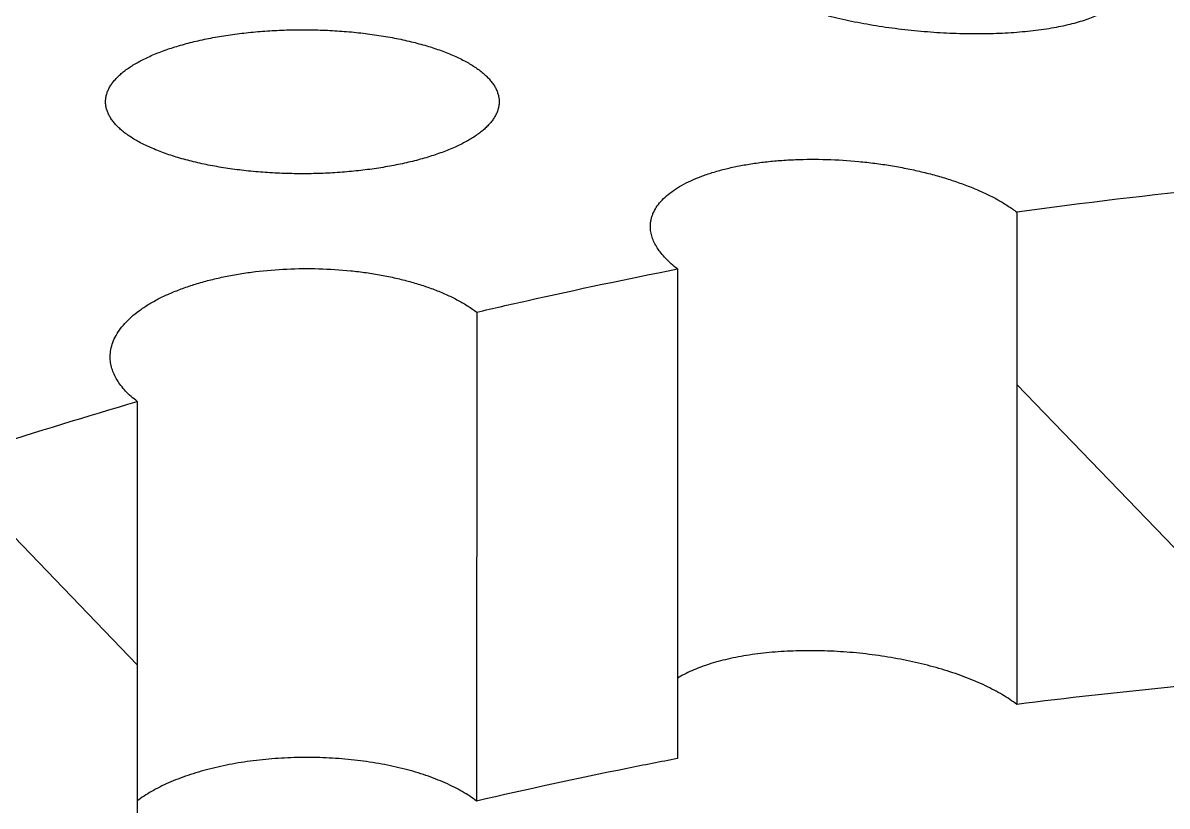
# Model space of a CAD drawing. Header units: millimetres. Extents: x 3 to 384, y 29 to 155.
# Drawn here: x 326.02 to 331.26, y 149.71 to 153.29 of the extents above; entities that cross this region are included whole.
import ezdxf

# ---------------------------------------------------------------- set-up
doc = ezdxf.new("R2010")
doc.units = ezdxf.units.MM

msp = doc.modelspace()

# ---------------------------------------------------------------- hatches: boundary and pattern name
at = {"linetype": 'Continuous'}
h = msp.add_hatch(dxfattribs=at)
h.set_pattern_fill('ANSI31', color=2, scale=25.4, angle=269, style=0, pattern_type=2)
h.set_pattern_definition([(314, (327.3098448189949, 89.65618529915673), (2.72128592394, 2.62791526994), [])])
edge = h.paths.add_edge_path()
edge.add_spline(control_points=[(286.3512302746149, 78.87529290365677), (286.3556702784349, 98.09171479839677), (295.6499220353349, 125.2939266702168), (309.2125119992549, 140.9210904526568), (314.1960029009349, 144.8978242009767)], knot_values=[0, 0, 0, 0, 0.6498342982, 1, 1, 1, 1], degree=3, periodic=0)
edge.add_line((314.1960029009349, 144.8978242009767), (314.1954164352549, 142.3595871006767))
edge.add_arc((344.2165874748349, 106.9301189401967), 46.43832388212, 130.2762844048, 131.7229171873)
edge.add_line((313.3105389111349, 141.5903856291768), (313.310181177535, 140.0421026983167))
edge.add_line((313.3101811775349, 140.0421026983167), (312.0167512447149, 139.7016534655768))
edge.add_line((312.0169112342349, 140.3940875112368), (312.0167512447149, 139.7016534655768))
edge.add_spline(control_points=[(312.0169112342349, 140.3940875112368), (308.4889074901549, 137.0127069613367), (300.9909120238949, 127.6552748761368), (293.1841643404949, 110.5522005479368), (290.2729416920349, 97.82591860659676), (289.604678073015, 93.52294207413675)], knot_values=[0, 0, 0, 0, 0.3587444354, 0.7903136537000001, 1, 1, 1, 1], degree=3, periodic=0)
edge.add_line((289.3692334511949, 79.66967444671673), (289.6046780730149, 93.52294207413672))
edge.add_line((288.4207181676349, 79.42001167705678), (289.3692334511949, 79.66967444671677))
edge.add_line((288.3609077665549, 81.19173414071673), (288.4207181676348, 79.42001167705675))
edge.add_line((288.3609077665549, 81.19173414071673), (287.3603820053548, 80.92838146955674))
edge.add_line((287.3603820053549, 80.92838146955677), (287.2997455581749, 79.12495567331678))
edge.add_line((286.3512302746149, 78.87529290365677), (287.2997455581749, 79.12495567331678))
edge = h.paths.add_edge_path()
edge.add_arc((340.9191449003149, 111.5684127852568), 42.71783938762, 124.5927343439, 126.102741237)
edge.add_line((316.6665461538949, 146.7340957151167), (316.6659847630949, 144.3043904856367))
edge.add_arc((340.9528330981149, 110.9616213191368), 41.25034857863999, 126.0695669992, 127.6638482441)
edge.add_line((315.7482982164549, 146.0827906473967), (315.7477282074349, 143.6157779487167))
edge = h.paths.add_edge_path()
edge.add_arc((338.7130581593349, 114.9237867704567), 38.70143922638, 120.3859161345, 121.9748942945)
edge.add_line((319.1370290412149, 148.3091201088768), (319.1364868553549, 145.9625255818567))
edge.add_arc((338.3975256992149, 114.6468764454368), 36.76489491558, 121.5940573355, 123.2897545789)
edge.add_line((318.2188032043149, 147.7534518907767), (318.2182545465349, 145.3788551312167))
edge = h.paths.add_edge_path()
edge.add_arc((337.0063034422948, 117.9959704762167), 35.18625483944, 115.9532860837, 117.6283033376)
edge.add_line((321.6074540724149, 149.6337322119967), (321.6069255263549, 147.3461696878167))
edge.add_arc((336.5084199524148, 117.8947804347567), 33.00664879988, 116.8380031372, 118.6389357178)
edge.add_line((320.6892495003949, 149.1700988568167), (320.6887165093349, 146.8633124645567))
edge = h.paths.add_edge_path()
edge.add_arc((335.7480931545549, 120.7497167619567), 32.15797176469999, 111.2786740981, 113.0451709999)
edge.add_line((324.0778229619949, 150.7153627868568), (324.0773028487349, 148.4643015688968))
edge.add_arc((335.1872892444149, 120.6830719650968), 29.92036958256, 111.7969548541, 113.7036531191)
edge.add_line((323.1596391011349, 150.3413705274767), (323.1591164351749, 148.0792683232167))
edge = h.paths.add_edge_path()
edge.add_arc((334.8829088168549, 123.1507716296368), 29.60513194786, 106.351620368, 108.2126702613)
edge.add_line((326.5481367335749, 151.5584362975567), (326.5476202423549, 149.3230517640168))
edge.add_arc((334.3361054502149, 122.9911583979367), 27.45959049346, 106.4772389859, 108.4859047786)
edge.add_line((325.6299732790749, 151.2727740748767), (325.6294559775949, 149.0338803179767))
edge = h.paths.add_edge_path()
edge.add_arc((334.3645722258949, 125.1027877306767), 27.5848922012, 101.1751064326, 103.1259498069)
edge.add_line((329.0183957783149, 152.1646552756167), (329.0178784742949, 149.9257615212567))
edge.add_arc((333.8221363638549, 124.9408547271368), 25.44261113398, 100.8843508391, 102.9978228718)
edge.add_line((328.1002526514349, 151.9669753788767), (328.0997361602149, 149.7315908453367))
edge = h.paths.add_edge_path()
edge.add_arc((334.1140277104749, 126.5810267503168), 26.0851043067, 95.7765175758, 97.80752802010001)
edge.add_line((331.4886000149349, 152.5336720102767), (331.4880773515149, 150.2715698060168))
edge.add_arc((333.5695476005549, 126.4960516853167), 23.86645722, 95.0033049876, 97.2201574549)
edge.add_line((330.5704772994949, 152.4243221502367), (330.5699571862349, 150.1732609297367))
edge = h.paths.add_edge_path()
edge.add_arc((334.0369718803349, 127.6248928363168), 25.03804997714, 90.17900187649998, 92.28054087999999)
edge.add_line((333.9587488312949, 152.6628206191367), (333.9582158427749, 150.3560342294167))
edge.add_arc((333.5112477400149, 127.4825188208367), 22.87788206228, 88.88053381959999, 91.1799885113)
edge.add_line((333.0406468270149, 152.6431118574367), (333.040118280955, 150.3555493307167))
edge = h.paths.add_edge_path()
edge.add_arc((334.0498466501149, 128.2115715410367), 24.45103124516, 84.4165008092, 86.57462038300001)
edge.add_line((336.4288409523149, 152.5465939376967), (336.4282922945349, 150.1719971755967))
edge.add_arc((333.5270828747149, 127.8745797740768), 22.48536944116, 82.58665657520001, 84.94012755920001)
edge.add_line((335.5107602129149, 152.6189200363767), (335.5102180270549, 150.2723255068167))
edge = h.paths.add_edge_path()
edge.add_arc((334.0600897944749, 128.3212917178367), 24.34086654042, 78.5336364849, 80.7306516629)
edge.add_line((338.8988743840949, 152.1763529763767), (338.8983043725349, 149.7093402751567))
edge.add_arc((333.4842588049149, 127.6511750316567), 22.71287175476, 76.2096998978, 78.58293867439998)
edge.add_line((337.9808157401549, 152.3443159221367), (337.9802543518949, 149.9146106926567))
edge = h.paths.add_edge_path()
edge.add_spline(control_points=[(340.4508109068349, 151.8084646900567), (345.4330702209349, 150.4548587485568), (358.9900881081149, 141.9659631254168), (368.2728993697349, 119.6534995944768), (368.2684593633749, 100.4370776971967)], knot_values=[0, 0, 0, 0, 0.3501657018, 1, 1, 1, 1], degree=3, periodic=0)
edge.add_line((367.3199440798149, 100.1874149249967), (368.2684593633749, 100.4370776971967))
edge.add_line((367.2601336787349, 101.9591373911967), (367.3199440798149, 100.1874149249968))
edge.add_line((367.2601336787349, 101.9591373911967), (366.2596079200749, 101.6957847200368))
edge.add_line((366.2596079200749, 101.6957847200368), (366.1989714728949, 99.89235892379678))
edge.add_line((365.2504561867948, 99.64269615159674), (366.1989714728949, 99.89235892379675))
edge.add_line((365.2504561867948, 99.64269615159674), (365.0213849812349, 113.3736965762567))
edge.add_spline(control_points=[(365.0213849812349, 113.3736965762567), (364.3550286253549, 117.3253820688568), (361.4493330956349, 128.5205680579168), (353.6495396960149, 141.5157778484968), (346.1549565571949, 146.9269490936967), (342.6280863135149, 148.4513860397367)], knot_values=[0, 0, 0, 0, 0.2096863463, 0.6412555646, 1, 1, 1, 1], degree=3, periodic=0)
edge.add_line((342.6280863135149, 148.4513860397367), (342.6279263265349, 147.7589519940768))
edge.add_line((342.6279263265349, 147.7589519940768), (341.3344963937149, 147.4185027613368))
edge.add_line((341.3348541273149, 148.9667856921967), (341.3344963937149, 147.4185027613367))
edge.add_arc((333.2466391734749, 126.8282749654967), 23.56974497878, 69.93042923109999, 72.2040214076)
edge.add_line((340.4508109068349, 151.8084646900567), (340.4502244411549, 149.2702275897567))

# ---------------------------------------------------------------- linework, layer by layer
at = {"color": 7, "linetype": 'Continuous'}
for p, q in [((330.5704772994949, 152.4243221502367), (330.5699571862349, 150.1732609297367)), ((329.0183957783149, 152.1646552756167), (329.0178784742949, 149.9257615212567)), ((328.1002526514349, 151.9669753788767), (328.0997361602149, 149.7315908453367)), ((326.5481367335749, 151.5584362975567), (326.5476202423549, 149.3230517640167))]:
    msp.add_line(p, q, dxfattribs=at)
msp.add_arc((334.1187315288549, 126.5415325798767), 26.12487136712, 95.77806353089993, 97.80598206500017, dxfattribs=at)
for points, knots in [([(349.7497927457149, 147.1259930212368), (349.0613771324549, 147.6518289850567), (347.6531747443948, 148.6660491816567), (345.8195407002149, 149.8274457768167), (344.3088495940949, 150.6872284819368), (343.1537362680549, 151.2960748055168), (341.9779230748549, 151.8668197778167), (340.7822529922349, 152.3977564756567), (339.5677284692949, 152.8871910797167), (338.3355000701549, 153.3334741825768), (337.0868740431549, 153.7350196050367), (335.8233101872549, 154.0903288004367), (334.5464216691549, 154.3980149109967), (333.2579559555149, 154.6568288866367), (331.9598260092349, 154.8656795484367), (331.0893697567549, 154.9709914510967), (330.6532368063149, 155.0150543246168)], [0, 0, 0, 0, 0.1241825015, 0.2486208032, 0.3109423539, 0.3733259078, 0.4357699424, 0.4982725079999999, 0.5608311893, 0.6234430704, 0.6861047061, 0.7488121007999999, 0.8115606993000001, 0.8743453914, 0.9371605349, 1, 1, 1, 1]), ([(331.0519118204949, 153.4484415066167), (331.0519104539749, 153.4425377338167), (331.0506097021949, 153.4305515804967), (331.0447224089149, 153.4130362992967), (331.0350131471549, 153.3961087893367), (331.0216022468749, 153.3798353141368), (331.0045858927949, 153.3642403669168), (330.9840453191949, 153.3493535259768), (330.9600618568749, 153.3352118422967), (330.9327260339749, 153.3218595779168), (330.9021410481549, 153.3093441317768), (330.8684235768549, 153.2977134362167), (330.831703505515, 153.2870141078567), (330.7921234398949, 153.2772906424167), (330.7498378907349, 153.2685837332367), (330.6886813760149, 153.2581467436967), (330.606677313455, 153.2480963192967), (330.5025653017149, 153.2408109668367), (330.3923105082549, 153.2382101541567), (330.2777382532749, 153.2403741173167), (330.1607806639749, 153.2473021044768), (330.0434514066349, 153.2589047660567), (329.9278024253349, 153.2750029583967), (329.8158854787349, 153.2953268420567), (329.7431227794549, 153.3119034103767), (329.7077667490749, 153.3209084952367)], [0, 0, 0, 0, 0.0124355808, 0.0251617075, 0.0386566342, 0.0533095735, 0.0694076396, 0.0871464993, 0.1066489834, 0.1279826176, 0.1511732767, 0.1762150335, 0.203077056, 0.2317084592, 0.2620417424, 0.2939952398, 0.3623689109000001, 0.4359605069, 0.5137486857, 0.5945949126, 0.6772682706, 0.7604723978, 0.842876255, 0.9231492021, 1, 1, 1, 1]), ([(326.4028826501949, 152.9287586851767), (326.4028838897149, 152.9341180496167), (326.4036123794949, 152.9449319167367), (326.4068687814149, 152.9610506271968), (326.4122757276749, 152.9770756776967), (326.4198105360749, 152.9929620441967), (326.4294467829949, 153.0086744410168), (326.4411558375549, 153.0241792639567), (326.4549070241749, 153.0394446563367), (326.4706670485349, 153.0544387360767), (326.4883992533549, 153.0691303119767), (326.5153434158749, 153.0887986927567), (326.5539064070749, 153.1122592452767), (326.6060547508349, 153.1379725999967), (326.6647981614149, 153.1617294790768), (326.7295980267349, 153.1833053642967), (326.7998595981749, 153.2024939797167), (326.8749261968349, 153.2191082822767), (326.9540903209549, 153.2329850693567), (327.0366000035349, 153.2439871174568), (327.1216677810749, 153.2520051862567), (327.2084767057549, 153.2569594308567), (327.2668576888149, 153.2581846862167), (327.2961788011149, 153.2582769796567)], [0, 0, 0, 0, 0.0158971066, 0.0320370261, 0.0486486258, 0.0659379606, 0.0840822038, 0.1032275388, 0.1234900231, 0.1449581373, 0.1676960682, 0.1917470103, 0.2438575541, 0.3013405229, 0.3640413589, 0.4316662727, 0.5038124684, 0.5799899217, 0.6596381439, 0.7421400666, 0.8268342809, 0.9130264034000001, 1, 1, 1, 1]), ([(327.2961788011149, 153.2582769796567), (327.3258006392549, 153.2583702205167), (327.3848189438748, 153.2574924828768), (327.4726363069749, 153.2529960275567), (327.5587901529549, 153.2453670562767), (327.6424370113149, 153.2346831558767), (327.722763007635, 153.2210526141768), (327.7989902465949, 153.2046129899567), (327.8703862150549, 153.1855290555567), (327.9362705460749, 153.1639906150168), (327.9960265657549, 153.1402078279368), (328.0490956315749, 153.1144100410767), (328.0883579812949, 153.0908290442968), (328.1157987874749, 153.0710352332367), (328.1338568869949, 153.0562433019368), (328.1499079064549, 153.0411386864768), (328.1639138118949, 153.0257533730767), (328.1758401151949, 153.0101200616967), (328.1856549850749, 152.9942713583167), (328.1933287136949, 152.9782416875568), (328.1988337750749, 152.9620672063167), (328.2021464735549, 152.9457942187967), (328.2028841073349, 152.9348751448767), (328.2028828601949, 152.9294642768567)], [0, 0, 0, 0, 0.08672883699999999, 0.1727715697, 0.2573983275, 0.3399005109000001, 0.4196020472, 0.4958710665, 0.5681324268, 0.6358818569, 0.6987029695999999, 0.7562892998999999, 0.8084748759, 0.8325496459, 0.8553009476000001, 0.8767712645, 0.8970243847, 0.9161488275, 0.9342612311, 0.9515090689, 0.9680715976000001, 0.9841577686, 1, 1, 1, 1]), ([(327.3095866940349, 152.5998842527567), (327.2799647898549, 152.5997910144367), (327.2209463506149, 152.6006691508568), (327.1331288782949, 152.6051673790967), (327.0469750704149, 152.6127992180367), (326.9633284076349, 152.6234869512967), (326.8830027262749, 152.6371221310367), (326.8067758606949, 152.6535670130567), (326.7353802427549, 152.6726566268968), (326.6694961860549, 152.6942009602367), (326.6097403136949, 152.7179896451967), (326.5566712504149, 152.7437931292767), (326.5174088829149, 152.7673785888367), (326.4899679624349, 152.7871756637967), (326.4719096952749, 152.8019698556968), (326.4558584929349, 152.8170765463368), (326.4418523919149, 152.8324637266367), (326.4299259057349, 152.8480986864768), (326.4201108656749, 152.8639487817767), (326.4124370024349, 152.8799795726767), (326.406931839455, 152.8961548870367), (326.4036190647749, 152.9124284054167), (326.4028814030549, 152.9233477384167), (326.4028826501949, 152.9287586851767)], [0, 0, 0, 0, 0.08672702869999999, 0.1727679479, 0.2573929222, 0.3398934352, 0.4195935314, 0.4958614682, 0.5681222238, 0.6358716046, 0.6986932637000001, 0.7562807165000001, 0.8084679126000001, 0.8325436335999999, 0.855295945, 0.8767672987, 0.8970214473, 0.9161468595000001, 0.9342601112000001, 0.9515086139, 0.9680715753, 0.9841579067, 1, 1, 1, 1]), ([(328.2028828601949, 152.9294642768567), (328.2028816232149, 152.9241048031967), (328.2021530927949, 152.9132906185768), (328.1988966299149, 152.8971712883567), (328.1934895744349, 152.8811453336168), (328.1859546339549, 152.8652577783968), (328.1763182219349, 152.8495439261567), (328.1646089819549, 152.8340374191967), (328.1508576149949, 152.8187701167367), (328.1350974102949, 152.8037739389567), (328.1173650479949, 152.7890800821367), (328.0904207838749, 152.7694084222167), (328.0518577850549, 152.7459434043768), (327.9997094489149, 152.7202243803767), (327.9409661856549, 152.6964616491367), (327.8761665844949, 152.6748799346167), (327.8059053559549, 152.6556857134167), (327.7308391128948, 152.6390662317967), (327.6516752884949, 152.6251848828767), (327.5691657887949, 152.6141790679567), (327.4840980391949, 152.6061581822967), (327.3972890002149, 152.6012021977967), (327.3389078774549, 152.5999765487367), (327.3095866940349, 152.5998842527567)], [0, 0, 0, 0, 0.0158970464, 0.0320371986, 0.04864929809999999, 0.0659393559, 0.0840844932, 0.1032308359, 0.1234943704, 0.1449635416, 0.1677024955, 0.1917543959, 0.2438665622, 0.3013506435, 0.3640520069, 0.4316768456, 0.5038224043999999, 0.5799987378, 0.6596454776, 0.7421456806, 0.8268380522, 0.9130282913, 1, 1, 1, 1]), ([(328.8944513932349, 152.3588855551767), (328.8944525413149, 152.3638548645167), (328.8949548974349, 152.3738066988167), (328.8972223681349, 152.3886257065167), (328.9009971586549, 152.4032822202567), (328.9081132861549, 152.4228124656767), (328.9209870983549, 152.4468591816167), (328.9420456693949, 152.4741490127367), (328.9687151486949, 152.5001340229967), (329.0007938831149, 152.5246788126167), (329.0380675830149, 152.5476591070167), (329.0802955935549, 152.5689448861367), (329.1272070034149, 152.5884094979567), (329.1784997481749, 152.6059322213567), (329.2338421089149, 152.6214017992567), (329.2928749372549, 152.6347184248967), (329.3552143325149, 152.6457952836167), (329.4204540293149, 152.6545592615167), (329.4881692228149, 152.6609526726567), (329.5820585422749, 152.6663065557767), (329.7024157691749, 152.6667298035968), (329.8236923592349, 152.6591119956167), (329.9208430437749, 152.6481961957567), (329.9929169509349, 152.6376634558367), (330.0636981657349, 152.6248571796967), (330.1327164274949, 152.6098599173367), (330.1995110284749, 152.5927698829368), (330.2636355408149, 152.5736994460967), (330.3246607832549, 152.5527746441567), (330.3821784203149, 152.5301340722168), (330.435803654695, 152.5059281363767), (330.4851804266549, 152.4803161047967), (330.5299774160549, 152.4534692420567), (330.5575803529749, 152.4341732887767), (330.5704772994949, 152.4243221502367)], [0, 0, 0, 0, 0.0080892349, 0.0161879508, 0.0243644636, 0.0326845655, 0.0499788195, 0.068509245, 0.0885872603, 0.1104210256, 0.1341308264, 0.1597661637, 0.1873205409, 0.2167430808, 0.2479472835, 0.2808177848, 0.315215538, 0.3509819013, 0.3879419636999999, 0.4259074047, 0.5040374822, 0.5837004972, 0.6235651952, 0.6631540129, 0.7022482189, 0.7406334167, 0.7781019275, 0.8144553433, 0.8495072988, 0.8830865726999999, 0.9150406156, 0.9452397073000001, 0.9735820276999999, 1, 1, 1, 1]), ([(329.0183957783149, 152.1646552756167), (329.0086211496549, 152.1721214786168), (328.9901491545949, 152.1871922714367), (328.9650517549549, 152.2110264452567), (328.9435844877549, 152.2352491882767), (328.9258455570149, 152.2597646586767), (328.9119209188749, 152.2844783430567), (328.9018897781549, 152.3092960912367), (328.8958238796949, 152.3341023763967), (328.8944495060149, 152.3507235623567), (328.8944513932349, 152.3588855551767)], [0, 0, 0, 0, 0.1547812068, 0.2997111014, 0.4350962528, 0.5615014051, 0.6797962698000001, 0.7911976416, 0.897289972, 1, 1, 1, 1]), ([(326.4241947157749, 151.7629137854768), (326.4241972633949, 151.7739228769967), (326.4262620039949, 151.7962749150967), (326.4354495573749, 151.8293181865768), (326.4506151506149, 151.8618110476767), (326.4715955810949, 151.8935263944567), (326.4982119464549, 151.9242847936968), (326.5302707418749, 151.9539117372368), (326.5675568115749, 151.9822362881567), (326.6098271969349, 152.0090881089768), (326.6568081088149, 152.0343003623368), (326.7081944652749, 152.0577125100767), (326.7636510625149, 152.0791729980168), (326.8228145433749, 152.0985413666967), (326.8852959830549, 152.1156900242967), (326.9506832182949, 152.1305052321567), (327.0185454015949, 152.1428893501367), (327.1124545482949, 152.1561495268167), (327.2328509369149, 152.1660587754768), (327.3785792205149, 152.1673728216167), (327.4996253030349, 152.1596514756167), (327.5945469546949, 152.1481246330367), (327.6634955899749, 152.1369836520167), (327.7301954565749, 152.1233684468367), (327.7942067458749, 152.1073688420568), (327.8551067155149, 152.0890911417567), (327.9124945636549, 152.0686559857767), (327.9659931536349, 152.0461979636368), (328.0152541066749, 152.0218622769767), (328.0599519573349, 151.9958089762767), (328.0874265277349, 151.9767724230367), (328.1002526514349, 151.9669753788767)], [0, 0, 0, 0, 0.0176201845, 0.0356945967, 0.05463346349999999, 0.074773226, 0.09636549050000001, 0.1195801063, 0.1445151571, 0.1712086157, 0.1996490667, 0.2297846582, 0.2615303262, 0.2947735767, 0.3293791756, 0.3651930547, 0.4020456398, 0.43975479, 0.5169535292, 0.5951919831, 0.672812645, 0.7108857621, 0.7481993353, 0.7845658451, 0.8198089521999999, 0.8537662786, 0.8862925217000001, 0.9172630432, 0.9465781188, 0.9741681328, 1, 1, 1, 1]), ([(328.1002526514349, 151.9669753788767), (328.1766960367749, 151.9847954575367), (328.4818889874749, 152.0545845407167), (328.7882640795749, 152.1192075280567), (329.0183957783149, 152.1646552756167)], [0, 0, 0, 0, 0.2507206796, 1, 1, 1, 1]), ([(326.5481367335749, 151.5584362975567), (326.5383381146149, 151.5659208241167), (326.5198057031149, 151.5811469734967), (326.4947027865949, 151.6054811209167), (326.4732312699749, 151.6305355412167), (326.4554937209949, 151.6562098358168), (326.4415804163349, 151.6824010331167), (326.4315725953549, 151.7090011119968), (326.4255384570549, 151.7358796840967), (326.4241926456749, 151.7539630997967), (326.4241947157749, 151.7629137854768)], [0, 0, 0, 0, 0.1493498448, 0.2901849629, 0.4229616422, 0.5483791987, 0.6674074664999999, 0.7813005672, 0.8915836137, 1, 1, 1, 1]), ([(325.6299732790749, 151.2727740748767), (325.7063788463549, 151.2979069811768), (326.0112628670149, 151.3968407711167), (326.3177430160549, 151.4908587263367), (326.5481367335749, 151.5584362975567)], [0, 0, 0, 0, 0.2509352784, 1, 1, 1, 1]), ([(330.5699571862349, 150.1732609297367), (330.5597527540149, 150.1810554328167), (330.5382038283549, 150.1964104541767), (330.5036785506949, 150.2181492930968), (330.4661565200749, 150.2391742700967), (330.4257989172748, 150.2593954615567), (330.3827767706549, 150.2787286410767), (330.3210533025349, 150.3036349514367), (330.2384786264349, 150.3318195966168), (330.1336303372749, 150.3603835399967), (330.0231506725349, 150.3837651924968), (329.9089037534549, 150.4015772904767), (329.7928035919549, 150.4135292274568), (329.6767881673949, 150.4194309352367), (329.5627846133349, 150.4191945348967), (329.4526751358149, 150.4128348549567), (329.3482767593949, 150.4004661471567), (329.2659097689349, 150.3850443618967), (329.2043517970549, 150.3696803387767), (329.1615511282749, 150.3570385835167), (329.1213932355149, 150.3431072372367), (329.0840432314749, 150.3279415246167), (329.0496582532549, 150.3116037950368), (329.0281434245549, 150.2996033516768), (329.0179566732749, 150.2933992899167)], [0, 0, 0, 0, 0.0238195988, 0.0490470686, 0.0756485162, 0.1035730474, 0.1327553849, 0.1631180294, 0.2270146513, 0.2944717755, 0.3645856353, 0.4363850799, 0.5088610193, 0.5809930358, 0.6517743004, 0.7202358337, 0.7854713713, 0.8466646605, 0.8755288687999999, 0.9031350049, 0.9294227593000001, 0.9543458944, 0.9778748556, 1, 1, 1, 1]), ([(331.4880773515149, 150.2715698060168), (331.4115558027549, 150.2648754709168), (331.1050590776749, 150.2365562311367), (330.7991139821749, 150.2022768280167), (330.5699571862349, 150.1732609297367)], [0, 0, 0, 0, 0.2495572921, 1, 1, 1, 1]), ([(328.0997361602149, 149.7315908453367), (328.0895892437549, 149.7393414140367), (328.0681499648149, 149.7545033471367), (328.0337248368149, 149.7756770792367), (327.9963169156949, 149.7958039427167), (327.9560841615149, 149.8147993225567), (327.9131931754149, 149.8325857639967), (327.8516482235749, 149.8549694936767), (327.7692333642749, 149.8792421578568), (327.6645479475349, 149.9020474691167), (327.5541652371349, 149.9186262142167), (327.4399312009349, 149.9286977663367), (327.3237523705549, 149.9320913231767), (327.2075723057349, 149.9287492191168), (327.093334591615, 149.9187282587167), (326.9829458207749, 149.9021984009967), (326.8782520626749, 149.8794394574367), (326.7958282193949, 149.8552032676567), (326.7342750023949, 149.8328467616967), (326.6913775088149, 149.8150793143768), (326.6511378051949, 149.7961017475567), (326.6137225206149, 149.7759914474167), (326.5792896379949, 149.7548329603968), (326.5578447939149, 149.7396805014968), (326.5476950326549, 149.7319344184368)], [0, 0, 0, 0, 0.0235461439, 0.0483793944, 0.07448771, 0.1018407213, 0.1303923794, 0.160083183, 0.2225763358, 0.2886534252, 0.3575150326, 0.4282778035, 0.5000043351, 0.5717307057, 0.6424929984000001, 0.7113538238, 0.7774298499, 0.8399216911, 0.8696117598, 0.8981626397, 0.9255148374, 0.9516223136, 0.9764547083, 1, 1, 1, 1]), ([(329.0178784742949, 149.9257615212567), (328.9412927905349, 149.9110417437367), (328.6343656472148, 149.8505660353767), (328.328562822195, 149.7843900691767), (328.0997361602149, 149.7315908453367)], [0, 0, 0, 0, 0.2492992849, 1, 1, 1, 1])]:
    msp.add_open_spline(points, degree=3, knots=knots, dxfattribs=at)

doc.saveas('drawing.dxf')
